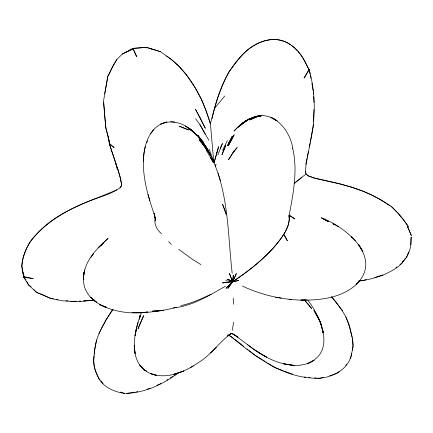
<?xml version="1.0" encoding="UTF-8"?>
<svg xmlns="http://www.w3.org/2000/svg" width="433" height="433" viewBox="0 0 433 433"><rect width="100%" height="100%" fill="white"/><g stroke="black" fill="none" stroke-linecap="round" stroke-linejoin="round"><path stroke-width="0.65" d="M410.733 244.84L410.798 238.799L411.193 237.04C411.767 246.361 408.979 255.968 402.154 262.604L403.545 260.677M108.147 136.622L109.414 144.016L114.139 147.566L109.776 143.816L105.852 127.903L104.862 117.543L103.601 100.651L107.877 76.105L113.056 65.886L116.748 59.586L122.198 54.152L133.088 48.372L146.419 47.37L160.378 51.635L171.901 59.824L179.408 66.617L186.655 75.218L194.747 87.109L201.242 98.681L206.016 110.583L210.422 123.741L213.826 162.786M313.941 109.5L313.281 121.294M155.571 220.906L154.121 213.22L155.571 220.906L155.03 216.825C148.178 196.604 141.385 175.381 143.913 153.742C145.434 141.553 150.792 127.924 163.046 123.134C184.512 116.672 202.276 138.143 210.725 155.301M143.361 161.639L143.913 153.742L145.272 146.392M139.843 317.817L140.043 315.267L139.529 319.289M233.614 322.195L232.553 328.734L232.916 330.498M94.188 356.045C92.478 363.969 95.282 371.785 98.881 378.772C104.488 387.854 114.853 392.049 125.023 393.478L120.255 392.082M94.372 354.097C94.703 337.81 103.601 323.673 111.979 310.342L112.802 309.303M288.816 217.177C293 194.541 298.099 171.019 292.627 148.124M93.588 300.172L78.389 301.714L62.736 300.848L50.796 298.51L43.278 295.046L36.751 292.6L28.54 284.941L23.728 277.18L24.118 276.687C19.101 265.375 23.875 253.083 29.363 242.853C43.673 223.542 64.928 210.968 86.838 202.022C97.901 197.394 110.052 194.866 119.979 187.835C121.868 186.309 121.992 184.361 121.061 182.239C118.604 169.157 113.37 156.714 109.414 144.016L117.836 169.676L116.991 168.118L115.194 161.439M298.056 51.614C303.143 56.755 305.465 63.732 309.216 69.773C314.017 87.087 315.3 105.197 313.389 123.053L313.514 124.276L311.749 135.112L306.174 163.669L305.492 170.905L306.158 174.239L308.729 176.161L315.538 178.461L340.982 184.214L352.478 187.527L361.495 190.661L370.372 194.401L379.557 199.142L391.632 206.747L398.279 213.404L403.459 219.661L408.178 226.318L407.897 227.19L411.35 235.612L407.605 226.952L408.178 226.318L403.172 219.428L397.775 212.982L391.632 206.747M305.871 164.296L307.002 158.418M104.662 93.82L107.877 76.105L108.878 74.871L112.504 66.801L116.748 59.586M313.514 124.276L310.277 141.981M140.362 315.641C133.153 334.39 127.968 365.409 152.048 374.161C168.529 379.297 185.681 371.449 199.131 362.156C211.52 354.481 219.607 341.577 231.384 333.394L227.498 335.986L230.578 333.746M83.845 274.452C85.858 259.405 97.355 248.109 108.055 238.383L98.172 247.844L103.444 242.734L100.716 245.944M83.85 274.403L84.662 269.927M227.769 334.796L231.049 336.658C254.209 355.634 279.767 375.617 310.807 377.933C327.44 380.32 348.749 371.628 351.618 353.371M96.608 339.856C94.697 350.676 91.493 362.269 96.278 372.694M307.262 157.103L308.312 151.842M309.362 146.581L310.017 143.296M352.278 350.097C354.324 342.714 351.536 335.018 349.972 327.803C346.903 315.938 339.537 306.25 331.889 296.978M350.633 358.627L353.139 346.184L352.235 338.492M140.314 316.74L141.337 312.323M212.067 118.631C217.409 93.544 226.989 67.976 246.729 50.645C258.312 40.372 276.784 34.857 290.305 44.664M84.581 270.306C75.483 305.633 121.722 316.469 147.577 311.987M135.87 330.964L138.105 322.32M308.832 69.74L309.216 69.773L304.074 78.027L308.832 69.74C303.468 55.862 293.141 41.595 277.288 39.69C266.457 38.423 256.114 43.392 247.757 49.876C240.109 56.138 234.827 64.447 228.689 72.035C220.153 88.354 214.865 105.95 210.422 123.741C202.66 97.782 189.356 71.786 166.553 56.025M408.644 251.892L406.555 257.272M215.417 166.25L216.018 164.475L215.325 166.093M146.776 142.592L147.431 140.844M217.886 154.83L222.394 143.518L220.397 148.265M222.459 150.505L227.276 140.72M98.908 333.572L106.025 319.971L113.062 309.373M358.979 280.941C367.498 280.275 375.768 277.623 383.822 274.885C391.048 271.096 399.702 267.567 403.957 260.222M92.619 254.994L93.604 253.251L90.898 257.451M345.767 365.306L346.416 364.25M232.402 153.628L228.548 159.696L234.204 150.836L237.224 147.48L232.402 153.628L234.204 150.836M404.59 259.172L405.288 258.1M119.979 187.835L121.673 185.286M153.536 129.781L150.587 133.624M214.692 108.169L224.711 96.012M339.044 371.53L337.756 372.948L332.062 374.989M356.408 284.297C383.351 257.814 345.962 226.735 321.167 217.772L328.376 221.62M210.498 353.036L216.354 347.385M356.013 284.367L359.444 281.315C345.025 297.341 321.784 300.47 301.352 300.085L300.767 300.107C280.579 299.474 260.747 294.656 242.458 286.099M243.086 122.842L237.582 127.481L234.02 131.091C239.914 124.893 246.859 118.496 255.594 116.97M294.088 183.457L305.979 174.055L308.215 175.803L314.802 178.136L337.567 183.24L350.806 186.861L363.347 191.256L372.656 195.445L381.284 200.057L390.063 205.675M294.38 183.24L301.893 177.406M245.024 121.478L237.582 127.481L239.958 125.11L244.861 121.668L242.226 123.096L246.778 120.775M395.881 267.594L396.882 266.831M248.899 119.032L240.78 125.132L248.899 119.032L253.159 117.819M178.618 372.651C163.36 384.228 145.234 392.682 125.851 393.483L135.101 392.109M399.908 264.574L402.528 262.799M170.272 377.993L172.523 376.504M174.212 375.384L176.469 373.895M225.447 286.186C209.112 295.506 192.36 306.126 173.2 307.901M159.782 384.033L160.962 383.384M166.84 380.136L168.015 379.487M190.46 367.52L193.275 365.993M309.725 362.497C335.683 350.319 320.436 316.317 307.701 300.047M122.198 54.152L133.088 48.372L146.419 47.37L160.378 51.635M309.162 362.805L314.147 360.272C304.199 367.038 291.165 366.221 280.167 362.794C261.846 357.626 247.876 344.051 232.516 333.697L237.982 337.128L233.982 334.509L231.623 333.659M125.473 52.496L133.164 49.005L133.088 48.372L136.649 56.691L133.164 49.005M116.813 189.887C88.749 201.892 57.557 210.747 36.469 234.307C27.95 242.918 22.776 254.371 21.65 266.425L22.348 268.319M211.147 294.256C201.361 298.64 191.554 303.376 180.994 305.574M156.795 385.386L159.198 384.358M251.194 118.133C271.919 108.153 290.256 129.548 292.778 148.703M374.734 277.521L382.983 274.863M147.128 389.17L150.191 388.212M307.457 363.411L308.621 363.054M307.603 363.374L310.12 362.6L309.119 362.903M253.678 117.224L256.98 116.228L260.211 116.033M256.26 116.428L260.818 115.838L256.26 116.428L260.996 116.163M366.334 279.572L362.156 280.73L358.897 280.838M323.354 377.376L319.63 378.377L317.714 378.155M329.567 375.714L331.429 375.211M143.48 312.393L140.135 312.767C152.362 312.247 164.508 310.412 176.366 307.387M136.406 391.876L137.694 391.6M154.002 311.587L163.192 310.337L152.557 311.132L163.192 310.337M83.894 300.951L91.179 300.242M92.51 300.064L93.842 299.88M251.882 118.187L250.112 118.382L251.99 118.301M144.822 312.247L147.501 311.949M258.902 116.022L261.786 115.735M87.856 300.702L93.68 300.139M79.271 301.233L80.576 301.13L79.277 301.244M83.845 300.865L85.804 300.708M88.413 300.497L91.027 300.285M92.337 300.177L93.642 300.074M300.767 300.107L306.423 299.972L301.352 300.085M70.731 301.254L76.646 301.276M304.367 377.046L305.638 377.138M308.81 377.37L310.077 377.462M170.699 121.77L174.802 122.095M289.109 299.187L291.653 299.392M53.4 298.754L50.796 298.51L37.325 292.6M66.032 300.729L68.046 300.951M314.52 377.793L316.436 378.009M275.491 297.249L281.266 298.023M225.642 280.708L232.575 281.721L238.718 280.508L232.602 281.721L222.405 282.944L232.597 281.731C248.423 271.318 263.497 259.454 275.881 245.04C282.565 236.57 290.776 226.567 289.06 215.071L294.754 218.887L289.06 215.071M22.446 268.953L23.728 277.18L33.254 278.635L24.118 276.687L22.971 272.325M149.233 48.474L151.669 48.967M56.691 299.365L58.011 299.636M106.02 306.975L99.666 304.567L106.015 307.408L103.465 306.288L105.836 306.954M283.729 370.967L292.459 374.107M283.095 370.729L274.251 367.373L267.848 363.146M227.033 279.274L232.602 281.721C247.422 271.978 261.51 260.926 273.494 247.8C281.087 238.702 290.294 228.175 289.206 215.537M146.83 371.184L144.016 369.804L139.81 365.106L144.016 369.804L145.742 370.686M273.586 118.745L270.917 117.408L276.985 120.661L274.154 119.064M275.285 119.697L272.406 118.122L276.985 120.661M327.012 220.749L323.435 218.762L328.29 221.593M332.885 223.596L338.27 226.665M96.202 301.769L93.912 300.432L96.575 302.153M260.363 358.497L255.226 355.466L249.116 350.573M255.064 350.286L266.636 357.203L255.064 350.286L247.508 344.738M260.931 358.833L262.528 359.801M263.589 360.445L264.655 361.095M200.896 264.568L193.031 259.762L178.688 249.338M265.716 361.739L266.782 362.443M31.154 286.798L28.54 284.941L26.786 281.607M230.118 335.916L233.809 338.59M234.859 339.353L243.849 346.4M291.349 45.454L295.019 48.209L297.19 50.639M95.016 300.935L90.443 297.206L94.529 300.507M247.021 348.911L248.077 349.75M407.605 226.952L407.897 227.19M192.155 130.923L185.519 126.041L192.696 131.15L189.735 128.817L197.269 135.637L189.475 128.644L197.269 135.637M193.556 132.157L196.766 135.015M161.525 233.788C157.368 230.388 154.5 225.111 154.798 219.655M103.054 383.346L100.976 381.018M196.836 135.529L193.102 131.805L195.933 134.647M197.816 136.536L203.012 142.479L208.181 150.549L203.012 142.479M33.953 289.699L36.751 292.6M168.632 241.592L171.316 244.429M352.392 237.598L351.423 236.57L352.684 238.15M351.499 236.548L355.374 240.683M333.995 224.678L333.123 223.747L334.032 224.738M197.697 135.199L203.521 142.089M100.18 380.022L98.995 378.534L96.548 373.278M23.728 277.18L25.915 279.94M331.532 296.784L342.53 310.802M195.635 118.745L199.884 124.547L208.879 140.308M209.913 154.245L202.725 143.475L209.913 154.245L208.722 151.956C228.889 188.864 227.525 232.521 232.18 273.174M116.991 168.118L117.976 169.714L120.591 178.272M146.419 47.37L146.792 47.982M205.902 149.553L213.177 162.202L210.438 157.433M199.884 124.547L205.28 134.16M345.902 317.043L349.242 326.087L352.083 337.21M209.139 149.049L213.718 161.552M218.113 173.195L220.408 180.794M147.972 194.347L149.85 200.685M108.039 136.005L105.852 127.903L103.568 102.594M108.185 136.66L109.776 143.816M310.391 75.807L310.899 78.313M311.922 83.331L313.156 90.865M305.498 171.728L305.85 173.481M309.216 69.773L310.039 73.994M121.641 185.486L120.775 178.883M83.823 279.669L83.499 277.732L83.97 272.855L83.499 277.732L83.764 279.723M313.308 92.121L313.541 94.004M134.468 347.807L134.192 345.231L135.085 353.599L134.603 349.095M313.709 96.586L313.985 102.442M233.225 298.066L233.463 304.215M233.355 275.15L232.608 281.721L227.904 288.367L232.618 281.731L236.402 273.51L232.608 281.721L225.988 288.383L232.586 281.748L233.355 275.15M135.432 333.421L135.042 335.64L136.736 327.619L135.432 333.421M216.879 152.66L214.054 162.77L218.638 146.657L216.879 152.66M223.845 150.062L221.977 154.798L225.842 145.152L223.845 150.062M139.848 324.252L138.057 328.766L143.659 315.657L139.848 324.252M228.938 142.684L227.498 145.677L232.332 136.059L228.938 142.684M231.179 140.346L228.278 145.829L234.183 134.771L231.179 140.346M253.089 118.474L249.468 119.99L257.7 116.558L253.089 118.474M162.294 123.47L160.746 124.109L166.851 122.003L162.294 123.47M183.738 371.016L173.768 374.301L183.738 371.016M247.281 120.336L244.878 121.208L247.319 120.352M143.783 312.545L132.13 312.631L143.783 312.545M294.186 365.463L283.718 363.812L294.186 365.463M156.519 375.368L150.993 373.717L156.519 375.368M182.569 127.502L179.143 126.171L188.631 129.954L182.569 127.502M232.602 281.721L227.893 279.182L232.597 281.704L229.49 273.564L232.597 281.704M308.112 304.188L304.908 300.513L311.776 308.697L308.112 304.188M202.39 143.718L199.131 139.697L207.228 150.148L202.39 143.718M202.833 142.592L199.234 137.954L205.967 146.89L202.833 142.592L205.21 146.408L202.833 142.592M201.221 140.173L197.995 135.545L206.53 147.994L201.221 140.173M361.068 248.407L358.4 244.239L362.93 251.665L361.068 248.407M287.398 240.791L283.783 234.35L287.398 240.791M317.432 316.696L313.887 310.309L320.231 321.768L323.202 332.501L320.231 321.768L317.432 316.696M200.198 117.917L195.451 109.208L205.318 128.292L200.198 117.917M318.325 317.643L317.2 315.419L320.896 323.889L318.325 317.643M224.197 208.5L222.546 204.192L226.497 214.957L224.197 208.5M323.013 332.636L322.845 330.709L323.007 332.696"/></g></svg>
